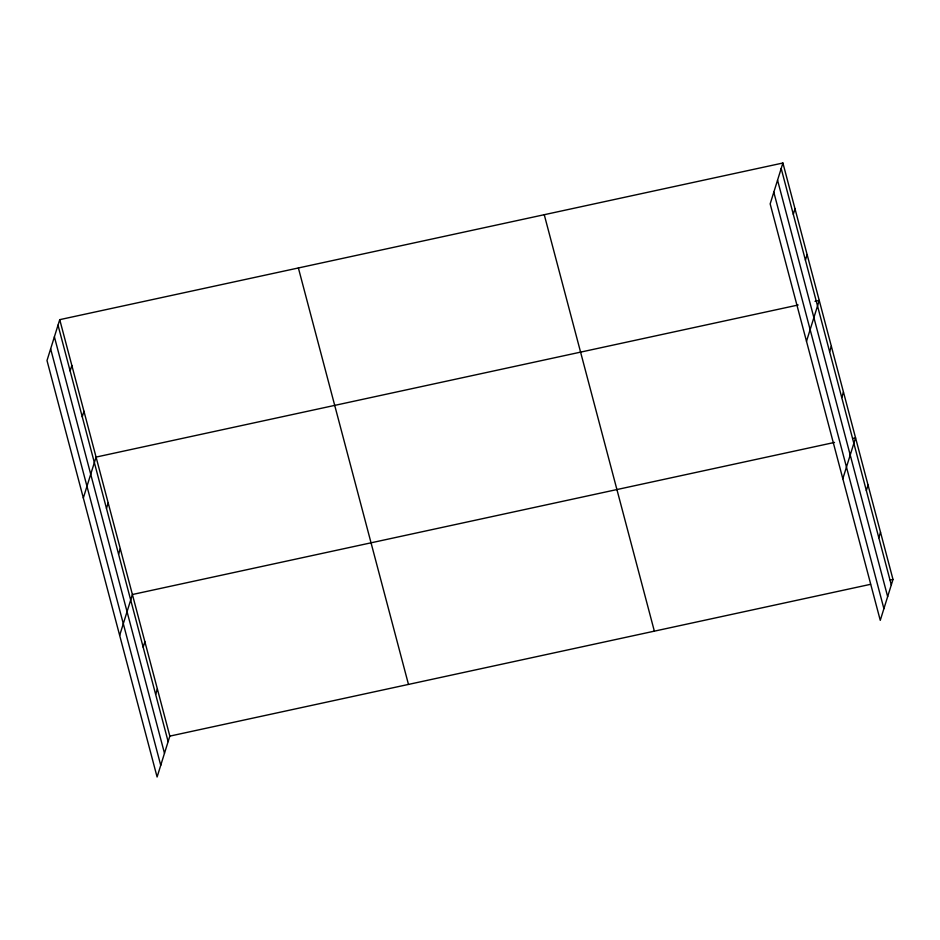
<?xml version="1.0" encoding="UTF-8"?>
<svg xmlns="http://www.w3.org/2000/svg" width="940" height="940" viewBox="0 0 940 940"><rect width="100%" height="100%" fill="white"/><g stroke="black" fill="none" stroke-linecap="round" stroke-linejoin="round"><path stroke-width="1.41" d="M59.737 319.659L47 360.537L157.097 776.992L169.834 736.114L59.737 319.659L782.903 163.008L893 579.463L880.263 620.341L770.166 203.886L782.903 163.008M70.136 370.959L71.84 365.472M82.25 416.761L83.954 411.274M83.331 497.965L96.068 457.087L798.178 304.995M106.467 508.387L108.182 502.9M118.581 554.201L120.285 548.713M119.662 635.405L132.399 594.515L834.509 442.423M143.174 647.202L144.877 641.715M155.652 694.402L157.356 688.914M793.301 214.297L795.005 208.809M805.416 260.11L807.119 254.623M806.496 341.314L819.234 300.436L815.015 301.34M829.632 351.736L831.348 346.249M841.747 397.538L843.45 392.051M842.827 478.742L855.565 437.864L852.756 438.475M866.339 490.551L868.043 485.064M878.818 537.751L880.522 532.263M169.834 736.114L870.534 584.327M890.192 580.074L893 579.463M781.187 168.495L891.296 584.95M777.556 180.175L887.654 596.63M773.808 192.207L883.906 608.662M544.248 214.696L654.357 631.163M298.38 267.959L408.477 684.426M58.022 325.146L168.131 741.601M54.391 336.826L164.488 753.281M50.643 348.857L160.74 765.313"/></g></svg>
